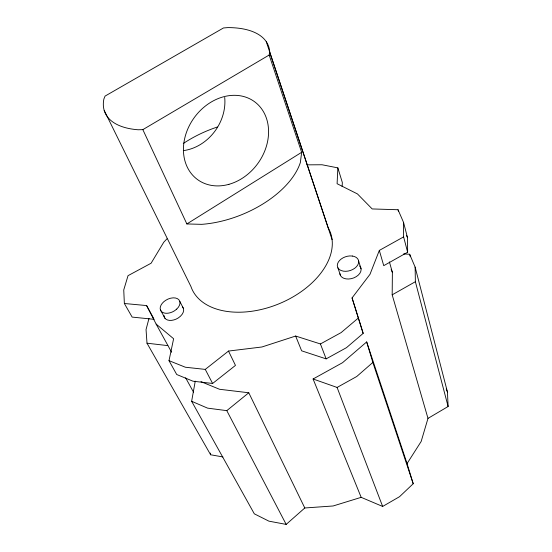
<?xml version="1.0" encoding="UTF-8"?>
<svg xmlns="http://www.w3.org/2000/svg" width="552" height="552" viewBox="0 0 552 552"><rect width="100%" height="100%" fill="white"/><g stroke="black" fill="none" stroke-linecap="round" stroke-linejoin="round"><path stroke-width="0.83" d="M195.256 381.142L191.634 401.283L254.32 513.829L268.934 521.164L286.177 524.4L304.794 507.978L333.111 505.977L361.174 497.338L382.653 506.453L399.538 496.69L413.207 483.731L407.059 463.563L421.162 441.469L427.986 418.388L392.182 294.83L392.382 272.405L389.408 261.903M342.157 186.693L342.33 182.505L337.858 167.877L322.023 164.758L306.912 164.848M337.858 167.877L337.099 183.719L357.454 193.924L372.186 208.939L398.04 209.739L403.553 222.408L407.514 237.705L407.638 252.23L383.737 265.671L379.321 250.422L403.615 236.891L403.553 222.408M269.714 52.171L269.169 55.034L301.647 152.311L300.371 162.46A81.303 45.361 -22.3 0 1 201.632 224.347L186.866 223.946L142.837 129.637L138.166 129.768A88.279 41.869 -22.3 0 1 103.886 99.008L105.073 96.082L223.47 27.966L227.879 27.6A88.279 41.869 -22.3 0 1 269.714 52.171L332.09 239.658M169.002 360.656L185.375 367.232L205.261 369.398L228.5 351.065L235.469 365.403L212.61 383.474L192.945 381.184L176.723 374.511L169.002 360.656L173.618 338.742L156.133 324.072L146.611 305.573L124.359 303.496L123.745 289.945L128.036 275.662L151.103 263.228L163.771 242.204L166.98 238.795M148.992 318.428L146.045 329.558L146.998 343.199L210.622 454.772L222.946 456.946M379.321 250.422L369.999 274.316L352.059 297.921L363.175 333.38L346.47 347.67L326.142 358.876L301.64 350.817L295.644 336.044L261.931 346.987L228.5 351.065M313.087 378.989L342.544 362.692L366.673 341.929L372.848 362.443L356.737 376.505L337.086 387.442L313.087 378.989L361.174 497.338M358.124 318.207L341.108 332.608L320.429 343.951L295.644 336.044M191.634 401.283L207.58 408.135L226.796 410.647L248.779 392.769L304.794 507.978M186.866 223.946L301.647 152.311M142.837 129.637L269.169 55.034M427.986 418.388L448.114 406.507L447.444 392.003L415.132 267.127L409.653 254.244L403.636 253.92M392.182 294.83L415.373 281.706L415.132 267.127M154.153 319.332L132.149 317.089L124.359 303.496M146.998 343.199L167.787 345.614M248.779 392.769L219.579 389.284L200.983 381.68M156.133 324.072L171.596 352.231M185.644 377.83L193.497 392.127M146.611 305.573L153.76 318.607M160.349 309.679L164.993 318.345M205.261 369.398L212.61 383.474M226.796 410.647L286.177 524.4M179.793 301.344L183.457 308.513M104.19 110.393L190.957 286.571A74.796 47.569 -22.3 0 0 280.519 303.158A74.796 47.569 -22.3 0 0 328.185 227.79L266.285 41.71M406.541 235.456L407.514 237.705M446.202 388.912L447.444 392.003M391.154 269.286L392.382 272.405M320.429 343.951L326.142 358.876M337.086 387.442L382.653 506.453M337.927 267.872L340.508 275.558M352.059 297.921L363.175 333.38M366.673 341.929L407.059 463.563M372.848 362.443L413.207 483.731M358.634 261.041L361.07 268.796M398.04 209.739L398.461 211.34M409.653 254.244L410.302 256.735M403.615 236.891L407.638 252.23M415.373 281.706L448.114 406.507M210.409 453.068L210.622 454.772M164.047 315.509L164.165 316.779A10.536 6.776 -27.5 0 0 178.296 317.931L180.428 316.262A10.536 6.776 -27.5 0 0 182.588 306.974M359.628 265.96A10.902 7.293 -17.8 0 1 358.372 275.027A10.902 7.293 -17.8 0 1 346 278.877L343.654 278.215A10.902 7.293 -17.8 0 1 339.922 273.744M183.285 143.506A81.303 45.361 -22.3 0 1 217.378 127.008M224.698 97.428A44.85 38.157 -55.3 0 1 183.312 150.634M176.716 309.099L174.556 310.776A10.619 6.755 -27.4 0 1 161.218 311.28A10.619 6.755 -27.4 0 1 165.662 300.336L168.091 299.046A10.619 6.755 -27.4 0 1 178.952 299.846A10.619 6.755 -27.4 0 1 176.716 309.099M352.431 256.045L349.782 255.935A10.985 7.273 -17.9 0 0 338.3 262.138A10.985 7.273 -17.9 0 0 341.081 270.514L343.441 271.17A10.985 7.273 -17.9 0 0 357.696 265.084A10.985 7.273 -17.9 0 0 352.431 256.045M228.907 184.333A48.252 39.199 -53.8 0 0 261.337 108.475A48.252 39.199 -53.8 0 0 187.763 129.037A48.252 39.199 -53.8 0 0 228.907 184.333"/></g></svg>
